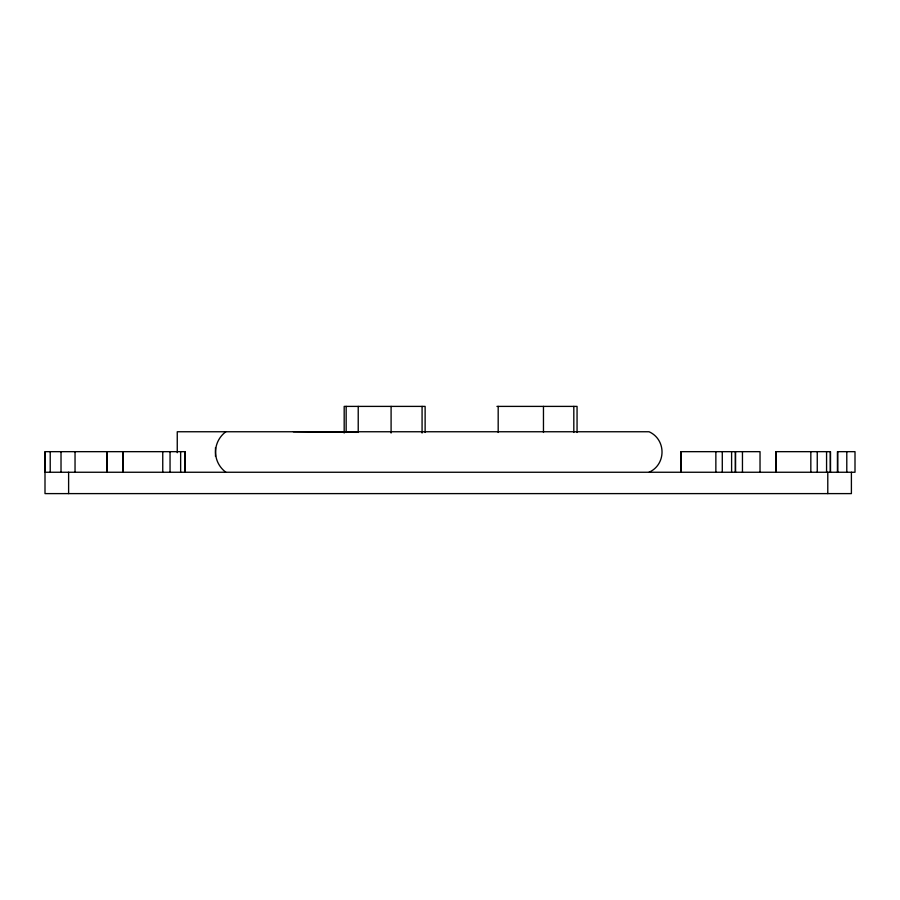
<?xml version="1.0" encoding="UTF-8"?>
<svg xmlns="http://www.w3.org/2000/svg" width="900" height="900" viewBox="0 0 900 900"><rect width="100%" height="100%" fill="white"/><g stroke="black" fill="none" stroke-linecap="round" stroke-linejoin="round"><path stroke-width="1.35" d="M225.844 472.252C212.13 461.925 212.13 442.08 225.844 431.752M356.321 432.281L356.895 431.752L356.58 432.36L293.389 431.752M649.058 472.252C666.337 464.468 666.337 439.549 649.058 431.752L177.255 431.752L177.255 452.7M321.941 431.752L319.624 431.752M496.935 406.395L577.058 406.395L577.058 432.461M45 472.252L855 472.252L855 451.665L837.428 451.665L837.428 472.252M851.4 472.252L851.4 493.605L45 493.605L45 451.665L185.119 451.665L185.119 472.252M846.788 451.665L846.788 472.252M837.754 451.665L837.754 472.252M830.52 472.252L830.52 451.665L775.845 451.665L775.845 472.252M830.284 451.665L830.329 472.252M827.786 472.252L827.786 493.605M826.571 451.665L826.571 472.252M817.256 451.665L817.256 472.252M810.832 451.665L810.832 472.252M776.025 451.665L776.126 472.252M760.028 472.252L760.028 451.665L680.873 451.665L680.873 472.252M742.455 451.665L742.455 472.252M735.548 451.665L735.548 472.252M735.356 451.665L735.356 472.252M731.599 451.665L731.599 472.252M722.284 451.665L722.284 472.252M715.86 451.665L715.86 472.252M681.109 451.665L681.064 472.252M573.817 406.395L573.817 432.461M543.465 406.395L543.465 432.461M498.184 406.395L498.184 432.461M425.126 432.461L425.126 406.395L344.183 406.395L344.183 433.024M422.077 406.395L422.077 433.024M391.095 406.395L391.095 433.024M358.223 406.395L358.223 432.461M346.162 406.395L346.162 432.461M215.482 447.604L215.482 456.412M184.905 451.665L184.905 472.252M180.641 451.665L180.641 472.252M170.044 451.665L170.044 472.252M162.754 451.665L162.754 472.252M123.199 451.665L123.255 472.252M122.996 451.665L122.996 472.252M107.123 451.665L107.123 472.252M106.92 451.665L106.92 472.252M75.038 451.665L75.038 472.252M68.614 472.252L68.614 493.605M61.02 451.665L61.02 472.252M50.22 451.665L50.22 472.252M45.259 451.665L45.259 472.252"/></g></svg>
